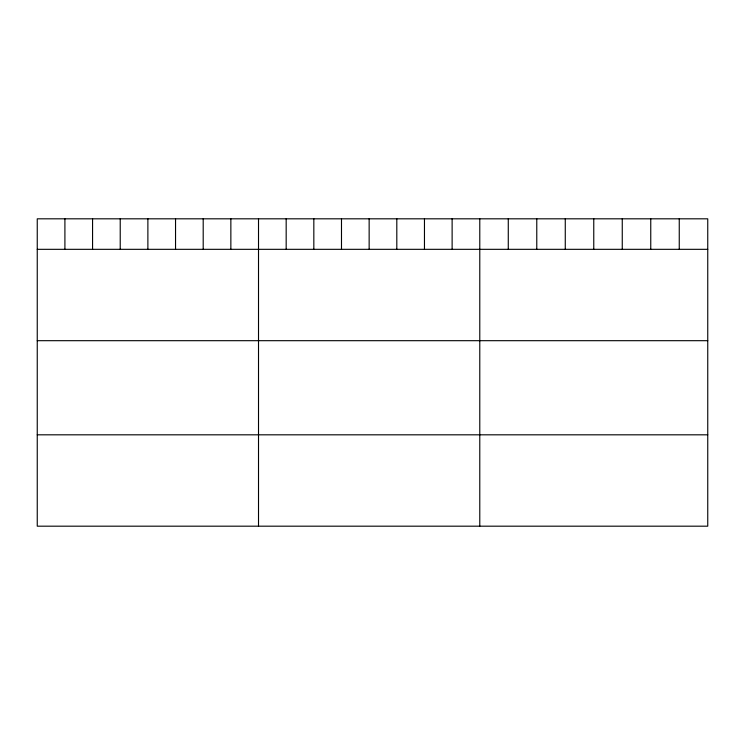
<?xml version="1.0" encoding="UTF-8"?>
<svg xmlns="http://www.w3.org/2000/svg" width="745" height="745" viewBox="0 0 745 745"><rect width="100%" height="100%" fill="white"/><g stroke="black" fill="none" stroke-linecap="round" stroke-linejoin="round"><path stroke-width="1.12" d="M707.75 249.324L707.75 526.184L37.25 526.184L37.25 218.816L707.75 218.816L707.75 249.324L37.25 249.324M37.25 340.688L707.75 340.688M37.25 434.819L707.75 434.819M679.254 218.816L679.254 249.324M650.757 218.816L650.757 249.324M622.261 218.816L622.261 249.324M593.765 218.816L593.765 249.324M565.269 218.816L565.269 249.324M536.773 218.816L536.773 249.324M508.276 218.816L508.276 249.324M479.78 218.816L479.78 526.184M452.122 218.816L452.122 249.324M424.464 218.816L424.464 249.324M396.806 218.816L396.806 249.324M369.147 218.816L369.147 249.324M341.489 218.816L341.489 249.324M313.831 218.816L313.831 249.324M286.173 218.816L286.173 249.324M258.515 218.816L258.515 526.184M230.857 218.816L230.857 249.324M203.199 218.816L203.199 249.324M175.541 218.816L175.541 249.324M147.883 218.816L147.883 249.324M120.224 218.816L120.224 249.324M92.566 218.816L92.566 249.324M64.908 218.816L64.908 249.324"/></g></svg>
